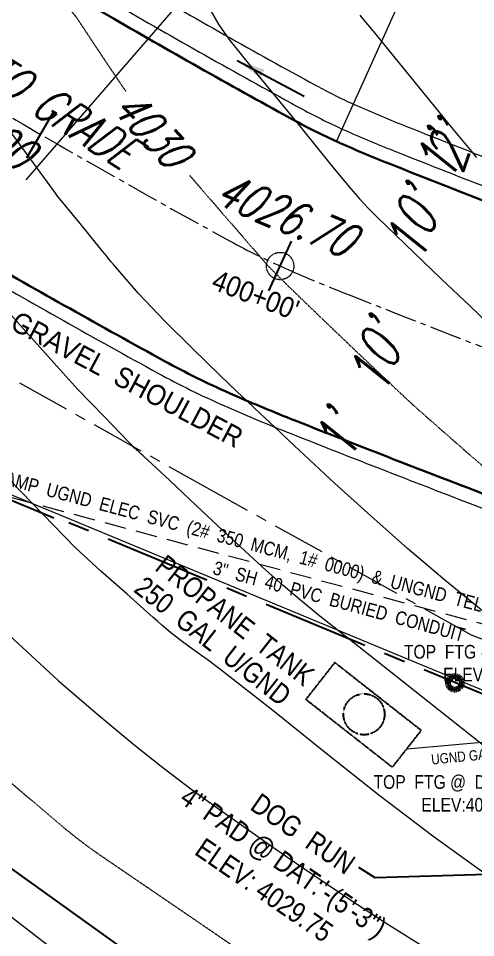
# Model space of a CAD drawing. Header units: inches. Extents: x 2775 to 17527, y 515 to 14737.
# Drawn here: x 6901 to 7302, y 3257 to 4064 of the extents above; entities that cross this region are included whole.
import ezdxf
from ezdxf.enums import TextEntityAlignment as Align

# ---------------------------------------------------------------- set-up
doc = ezdxf.new("R2010")
doc.units = ezdxf.units.IN
doc.header["$LTSCALE"] = 0.5
doc.header["$MEASUREMENT"] = 0
doc.header["$PDMODE"] = 1
for name, pattern in [('CENTER', [2, 1.25, -0.25, 0.25, -0.25]), ('CENTER2', [1.125, 0.75, -0.125, 0.125, -0.125]), ('HIDDEN', [0.375, 0.25, -0.125])]:
    doc.linetypes.add(name, pattern=pattern)
doc.layers.get('Defpoints').update_dxf_attribs({"linetype": 'CONTINUOUS'})
for name, color, linetype, lineweight in [('ARCHENT RD', 3, 'CENTER', 20), ('CONTROL', 6, 'CENTER', 25), ('D-CL', 5, 'CENTER2', 9), ('FOOTING TEXT', 7, 'CONTINUOUS', 9), ('LAYOUT', 6, 'CENTER', 25), ('LP GAS', 6, 'CONTINUOUS', 20), ('Object', 4, 'CONTINUOUS', 30), ('VX-TOPO-MAJR', 1, 'HIDDEN', 20), ('VX-TOPO-MINR', 7, 'CONTINUOUS', 5)]:
    doc.layers.add(name, color=color, linetype=linetype, lineweight=lineweight)
for name, color, linetype in [('D-SCRATCH', 4, 'CONTINUOUS'), ('LLFOUND', 7, 'CONTINUOUS'), ('LLFOUND_TEXT', 7, 'CONTINUOUS'), ('LLMASONRY', 12, 'CONTINUOUS'), ('SEPTIC', 7, 'CONTINUOUS'), ('TEXT', 7, 'CONTINUOUS')]:
    doc.layers.add(name, color=color, linetype=linetype)
doc.styles.add('ARCHENT', font='technical.ttf', dxfattribs={"height": 6})
doc.styles.add('ARCHENTLTD', font='technical.ttf', dxfattribs={"height": 6})
doc.styles.add('BEI', font='romans.shx', dxfattribs={"width": 0.75})
doc.styles.add('EXIST', font='romans.shx', dxfattribs={"width": 0.75, "oblique": 20, "height": 12})
doc.styles.add('SPHAND', font='SPHAND', dxfattribs={"bigfont": 'SPHAND'})
doc.dimstyles.new('ARCHENT', dxfattribs={"dimtxt": 6, "dimasz": 6, "dimexe": 9, "dimexo": 3, "dimgap": 1, "dimtad": 0, "dimtoh": 1, "dimdec": 3, "dimzin": 0, "dimdsep": 46, "dimlunit": 4, "dimtxsty": 'ARCHENTLTD', "dimcen": 6, "dimaunit": 1, "dimadec": 0, "dimazin": 0, "dimtfac": 1, "dimtdec": 3, "dimtofl": 0, "dimtmove": 0, "dimatfit": 3, "dimfxl": 1, "dimfrac": 2, "dimtolj": 1, "dimtzin": 0, "dimarcsym": 0})
doc.dimstyles.get("Standard").update_dxf_attribs({"dimscale": 50, "dimtxt": 0.18, "dimasz": 0.18, "dimexe": 0.18, "dimexo": 0.0625, "dimgap": 0.09, "dimtad": 0, "dimtoh": 1, "dimzin": 0, "dimdsep": 46, "dimtxsty": 'BEI', "dimcen": 0.09, "dimclrd": 256, "dimclre": 256, "dimclrt": 256, "dimadec": 1, "dimazin": 0, "dimtfac": 1, "dimtofl": 0, "dimtmove": 0, "dimatfit": 3, "dimfxl": 1, "dimtolj": 1, "dimtzin": 0, "dimlwd": -1, "dimlwe": -1, "dimarcsym": 0})

# ---------------------------------------------------------------- blocks, each defined once
blk = doc.blocks.new('*D20')
at = {"layer": 'Defpoints', "color": 0, "lineweight": 20, "ltscale": 50}
for p in [(6836, 3664.75, -44590.32), (10029.33, 3306.13, -44590.32), (8945.49, 2814.56), (10029.33, 2344.7, -44590.32), (7516.36, 2264.17, -44590.32)]:
    blk.add_point(p, dxfattribs=at)
at = {"layer": 'LAYOUT', "ltscale": 50}
for start, end in [(9.28358, 15.90248), (344.15887, 350.77777)]:
    blk.add_arc((8868.19, 2824.69), 77.96, start, end, dxfattribs=at)
at = {"layer": 'LAYOUT', "lineweight": 20, "ltscale": 50}
for points in [[(8941.75, 2845.56), (8944.58, 2846.54), (8940.21, 2854.55)], [(8944.61, 2802.91), (8941.77, 2803.9), (8940.24, 2794.9)]]:
    blk.add_solid(points, dxfattribs=at)
at = {"layer": 'LAYOUT', "color": 6, "ltscale": 50, "insert": (8946.15, 2824.73), "char_height": 6.25, "attachment_point": 5, "rotation": 270.03067, "style": 'BEI'}
blk.add_mtext('\\A1;45.0°', dxfattribs=at)
blk = doc.blocks.new('Tick')
at = {"layer": 'D-SCRATCH'}
blk.add_line((0, -2), (0, 2), dxfattribs=at)

msp = doc.modelspace()

# ---------------------------------------------------------------- linework, layer by layer
at = {"layer": 'ARCHENT RD', "color": 4, "lineweight": 20, "ltscale": 75}
for p, q in [((7074.1967, 3647.1721), (6819.1201, 3790.0882)), ((7298.566, 3522.27), (7073.5946, 3647.504)), ((7524.522, 3433.165), (7298.566, 3522.27))]:
    msp.add_line(p, q, dxfattribs=at)
at = {"layer": 'ARCHENT RD'}
msp.add_circle((7130.7419, 3846.2573), 11.9995, dxfattribs=at)
at = {"layer": 'CONTROL', "linetype": 'Continuous', "lineweight": 5, "ltscale": 25}
for p, q in [((7180.0861, 3955.6426), (7279.2356, 4175.4356)), ((6907.9263, 3921.8611), (7060.6622, 4098.2572))]:
    msp.add_line(p, q, dxfattribs=at)
at = {"layer": 'D-CL', "ltscale": 75}
msp.add_lwpolyline([(6720.554, 4086.4571, 0.00758032), (6824.1105, 4019.8008, 0.00798766), (6924.3081, 3959.6334, 0.00602465), (7086.8453, 3868.1283, 0.02099905), (7134.8468, 3844.4229, 0.00980431), (7184.1662, 3823.7387, 0.00281078), (7357.9478, 3755.9585, 0.00373548), (7510.9152, 3698.5922, 0.00796278), (7583.2884, 3673.3656, 0.03306164), (7686.5859, 3646.6183, 0.01536069), (7913.2481, 3610.8411, 0.00402193), (8026.7763, 3597.4066, 0.00569887), (8107.0683, 3589.4845, 0.01274223), (8287.4109, 3578.3854, 0.00954553), (8528.5522, 3574.3113, 0.01048414), (8658.3846, 3577.3194, 0.00876155), (8813.4844, 3586.8942, 0.02123512), (8823.7081, 3588.144, 0.00486143), (8868.0013, 3595.9219)], format="xyb", dxfattribs=at)
at = {"layer": 'D-CL', "color": 7, "linetype": 'Continuous', "lineweight": 30, "ltscale": 150}
msp.add_lwpolyline([(6839.874, 3869.9777, 0.00186267), (6864.183, 3855.7826, 0.00602465), (7029.2401, 3762.8589, 0.02099905), (7086.2752, 3734.6924, 0.00980431), (7139.9339, 3712.1882, 0.00274276), (7310.7278, 3645.5465, 0.00373548)], format="xyb", dxfattribs=at)
at = {"layer": 'LAYOUT', "color": 6, "ltscale": 150}
for p, q in [((6932.2344, 3624.9667), (5653.9292, 4153.3888)), ((8868.1903, 2824.6876), (6932.6817, 3626.0485)), ((8868.1903, 2824.6869), (6932.6817, 3626.0479))]:
    msp.add_line(p, q, dxfattribs=at)
at = {"layer": 'LAYOUT', "color": 30, "lineweight": 106, "ltscale": 150}
msp.add_circle((7284.0524, 3480.3485), 6.0001, dxfattribs=at)
at = {"layer": 'LLFOUND', "color": 6, "linetype": 'HIDDEN'}
for p, q in [((7178.6314, 3498.1615), (7153.3135, 3465.9145)), ((7254.5298, 3438.5717), (7178.6314, 3498.1615)), ((7153.3135, 3465.9145), (7229.2119, 3406.3247)), ((7229.2119, 3406.3247), (7254.5298, 3438.5717))]:
    msp.add_line(p, q, dxfattribs=at)
at = {"layer": 'LLFOUND', "color": 6, "linetype": 'HIDDEN', "ltscale": 1.5}
msp.add_circle((7204.3169, 3452.761), 17.9993, dxfattribs=at)
at = {"layer": 'LP GAS', "ltscale": 675}
msp.add_line((7241.8708, 3422.4482), (7399.756, 3436.6629), dxfattribs=at)
at = {"layer": 'Object', "color": 1, "linetype": 'HIDDEN', "lineweight": 15, "ltscale": 150}
msp.add_line((6623.7827, 3715.8231), (7579.0226, 3459.5067), dxfattribs=at)
at = {"layer": 'Object', "color": 20, "lineweight": 20, "ltscale": 50}
msp.add_line((7507.0714, 3391.6122), (6767.1356, 3698.1037), dxfattribs=at)
at = {"layer": 'Object', "color": 7, "lineweight": 30}
msp.add_lwpolyline([(6465.7965, 4883.7246, 0.00006933), (6465.6834, 4883.2753, 0.04860432), (6453.2139, 4800.4236, 0.03884362), (6456.1403, 4685.2295, 0.04549145), (6475.1961, 4588.222, 0.04560779), (6511.3689, 4496.6051, 0.03377167), (6570.2227, 4397.2337, 0.04082939), (6626.7117, 4327.9249, 0.02123933), (6725.447, 4233.5409, 0.03334345), (6787.0252, 4186.3649, 0.00758032), (6887.5223, 4121.6779, 0.00798766), (6984.4332, 4063.4841, 0.00602465), (7144.4506, 3973.3976, 0.02099905), (7183.4185, 3954.1535, 0.00980431), (7228.3984, 3935.2892, 0.00274276), (7396.7393, 3869.6046, 0.00373548)], format="xyb", dxfattribs=at)
at = {"layer": 'Object', "color": 7, "lineweight": 20}
for points in [[(6478.6526, 4885.604, 0.00081734), (6477.3206, 4880.347, 0.04860432), (6465.1975, 4799.7969, 0.03884362), (6468.0766, 4686.4639, 0.04549145), (6486.7124, 4591.5946, 0.04560779), (6522.083, 4502.0097, 0.03377167), (6580.1117, 4404.0314, 0.04082939), (6635.3645, 4336.2393, 0.02123933), (6733.3632, 4242.5594, 0.03334345), (6793.6723, 4196.3557, 0.00758032), (6893.8635, 4131.8656, 0.00798766), (6990.4457, 4073.8692, 0.00602465), (7150.2111, 3983.9246, 0.02099905), (7188.2756, 3965.1265, 0.00980431), (7232.8216, 3946.4442, 0.00281078), (7405.2206, 3879.2033, 0.00001121), (7405.6727, 3879.0299, 0.00796278)], [(6504.3975, 4889.3081, 0.00233943), (6500.595, 4874.4904, 0.04860432), (6489.1648, 4798.5434, 0.03884362), (6491.9493, 4688.9327, 0.04549145), (6509.745, 4598.3398, 0.04560779), (6543.5111, 4512.8188, 0.03377167), (6599.8895, 4417.6269, 0.04082939), (6652.6701, 4352.868, 0.02123933), (6749.1957, 4260.5965, 0.03334345), (6806.9666, 4216.3373, 0.00758032), (6906.5459, 4152.241, 0.00798766), (7002.4707, 4094.6393, 0.00602465), (7161.7321, 4004.9784, 0.02099905), (7197.99, 3987.0726, 0.00980431), (7241.6681, 3968.7543, 0.00281078), (7413.8157, 3901.6114, 0.00001121), (7414.2667, 3901.4384, 0.00001121)]]:
    msp.add_lwpolyline(points, format="xyb", dxfattribs=at)
at = {"layer": 'Object', "color": 7, "linetype": 'Continuous', "lineweight": 20, "ltscale": 150}
msp.add_lwpolyline([(6833.7843, 3859.6377, 0.00186267), (6858.1705, 3845.3976, 0.00602465), (7023.4796, 3752.332, 0.02099905), (7081.418, 3723.7193, 0.00980431), (7135.5107, 3701.0332, 0.00281078), (7310.675, 3632.7137, 0.0000097), (7311.0759, 3632.5599, 0.00796278)], format="xyb", dxfattribs=at)
at = {"layer": 'SEPTIC', "color": 7, "ltscale": 10}
msp.add_line((6666.9845, 3479.7498), (7487.4044, 2894.0482), dxfattribs=at)
at = {"layer": 'VX-TOPO-MAJR'}
for points in [[(6925.8494, 4095.229), (6951.3436, 4065.4334), (6977.1411, 4026.4561), (6995.2596, 3999.618)], [(7349.5948, 3635.1992), (7301.1562, 3676.8747), (7253.1581, 3719.0629), (7243.9609, 3727.4263), (7234.8768, 3735.9112), (7225.8509, 3744.4593), (7216.8285, 3753.0122), (7200.768, 3768.2273), (7184.7553, 3783.4891), (7168.7843, 3798.796), (7152.8487, 3814.1464), (7136.7085, 3829.7956), (7120.7833, 3845.6695), (7051.4427, 3925.6503)], [(7179.4872, 3187.7722), (7136.9357, 3216.8423), (7110.5899, 3234.8737), (7084.251, 3252.9146), (7057.9043, 3270.9439), (7036.196, 3285.7653), (7014.4783, 3300.5729), (6992.762, 3315.3834), (6971.0579, 3330.2136), (6960.7893, 3337.559), (6950.7722, 3345.2488), (6940.9188, 3353.1623), (6859.1713, 3422.8388)]]:
    msp.add_lwpolyline(points, dxfattribs=at)
at = {"layer": 'VX-TOPO-MINR'}
for points in [[(6932.2344, 3761.262), (6828.707, 3876.8495), (6820.9333, 3886.8338), (6803.8195, 3909.4184), (6786.7738, 3932.0502), (6769.7793, 3954.7195), (6752.8192, 3977.4164), (6749.4779, 3981.9001), (6746.1429, 3986.3881), (6742.8125, 3990.8797), (6739.4853, 3995.3742), (6737.6424, 3997.9054), (6735.8344, 4000.4608), (6734.0537, 4003.0372), (6732.2928, 4005.6313), (6710.7334, 4039.0598), (6690.4542, 4073.2339)], [(6932.2344, 3912.1564), (6830.4845, 4050.9227), (6820.3551, 4067.9026)], [(7069.4262, 4071.1051), (7077.0847, 4057.8988), (7085.7897, 4045.4015), (7097.8363, 4030.3142), (7110.0064, 4015.3396), (7122.232, 4000.4148), (7134.4454, 3985.4766), (7149.0416, 3967.5347), (7163.6369, 3949.5939), (7178.253, 3931.669), (7192.9117, 3913.7747), (7200.2751, 3905.2811), (7208.0014, 3897.1082), (7215.963, 3889.1518), (7224.0324, 3881.3078), (7248.2086, 3857.9592), (7272.4388, 3834.6768), (7296.7324, 3811.4628), (7321.0988, 3788.3197)], [(7200.6329, 4066.5654), (7205.7558, 4060.2784), (7210.9021, 4054.0124), (7216.0432, 4047.7407), (7237.7397, 4021.141), (7259.4349, 3994.5429), (7281.1608, 3967.9683), (7302.9499, 3941.4393)], [(7308.5025, 3543.2101), (7275.203, 3570.4172), (7242.4955, 3598.3393), (7210.2819, 3626.8409), (7178.4637, 3655.7862), (7160.8922, 3672.0312), (7143.3923, 3688.3467), (7125.9462, 3704.7186), (7108.536, 3721.1324), (7100.8109, 3728.4507), (7093.1089, 3735.7916), (7085.427, 3743.1541), (7077.7621, 3750.5375), (7053.5611, 3774.0023), (7029.6826, 3797.8039), (7006.508, 3822.255), (6984.419, 3847.6682), (6983.9521, 3848.2364), (6983.4864, 3848.8055), (6983.0216, 3849.3752), (6982.5573, 3849.9454), (6980.5786, 3852.376), (6978.5999, 3854.8066), (6976.6212, 3857.2372), (6974.6425, 3859.6678), (6955.2277, 3883.5105), (6935.8093, 3907.3502), (6932.2344, 3912.1564)], [(7344.7529, 3397.1023), (7299.6288, 3432.8849), (7254.4597, 3468.6113), (7209.3014, 3504.3541), (7164.2094, 3540.1859), (7148.7292, 3552.8286), (7133.5223, 3565.8017), (7118.5489, 3579.0479), (7103.7693, 3592.5095), (7080.3978, 3614.2142), (7057.1292, 3636.0242), (7033.8796, 3657.8514), (7010.5651, 3679.6071), (7008.6076, 3681.3808), (7006.6321, 3683.1357), (7004.6768, 3684.9117), (7002.7798, 3686.7488), (7001.5684, 3687.9909), (7000.3671, 3689.2424), (6999.1692, 3690.4971), (6997.9684, 3691.749), (6975.6711, 3714.8181), (6953.3516, 3737.8659), (6932.2344, 3761.262)], [(7399.5555, 3249.7394), (7365.91, 3273.8195), (7332.0419, 3297.5934), (7298.2102, 3321.4188), (7264.6737, 3345.6533), (7217.3119, 3381.7107), (7170.6856, 3418.7343), (7124.246, 3455.9974), (7077.4443, 3492.7732), (7066.7692, 3500.7528), (7055.975, 3508.5784), (7045.2211, 3516.4606), (7034.6669, 3524.6104), (7030.769, 3527.8315), (7026.9445, 3531.1369), (7023.1638, 3534.4935), (7019.397, 3537.8683), (6996.4473, 3558.1829), (6973.5118, 3578.5078), (6950.949, 3599.2169), (6836.8864, 3716.4127)], [(6861.601, 3550.9598), (6936.0096, 3482.4676), (6968.909, 3454.0612), (7002.3201, 3426.2061), (7027.6907, 3406.0903), (7053.5237, 3386.6069), (7079.7125, 3367.6041), (7106.1505, 3348.9302), (7127.7099, 3333.917), (7149.3368, 3319.0165), (7171.0474, 3304.244), (7192.8577, 3289.6148), (7226.1103, 3268.0051), (7259.623, 3246.7941)], [(6941.0946, 3239.0934), (6894.2925, 3275.3616)]]:
    msp.add_lwpolyline(points, dxfattribs=at)

# ---------------------------------------------------------------- block references
at = {"layer": 'Object', "yscale": 12, "zscale": 12}
for p, xscale, rotation in [((6920.4884, 3961.8479), 11.99999999999988, 329.8618676659027), ((7130.7419, 3846.2573), 12.00000000000207, 335.7196639139057)]:
    msp.add_blockref('Tick', p, dxfattribs=dict(at, xscale=xscale, rotation=rotation))

# ---------------------------------------------------------------- texts
at = {"layer": 'FOOTING TEXT', "ltscale": 50, "char_height": 12, "attachment_point": 5, "style": 'ARCHENT'}
for s, insert in [(' TOP  FTG @  DAT: -(8\'-6") \\PELEV: 4026.50', (7319.942, 3497.5704)), (' TOP  FTG @  DAT: -(1 2\'-0") \\PELEV:4023.00', (7298.9729, 3383.2593))]:
    msp.add_mtext(s, dxfattribs=dict(at, insert=insert))
at = {"layer": 'TEXT', "style": 'EXIST', "oblique": 20, "width": 0.75}
msp.add_text('4030', height=28.80051, rotation=313.1397474, dxfattribs=at).set_placement((7017.5912, 3966.9175, 3770.4713), align=Align.MIDDLE_CENTER)
at = {"layer": 'TEXT', "style": 'SPHAND', "width": 0.92}
for s, rotation, p in [("400+00'", 338.8550677, (7069.3489, 3826.6051, -48550.0579)), ("1' GRAVEL  SHOULDER", 332.0447676, (6872.8034, 3802.1424))]:
    msp.add_text(s, height=17.99928, rotation=rotation, dxfattribs=at).set_placement(p)
at = {"layer": 'TEXT', "attachment_point": 1}
for s, insert, char_height, rotation, style in [('5.50% GRADE TO GRADE \\P BREAK @ 500+00', (6698.7584, 4152.2844), 29.9988, 327.5002778, 'EXIST'), ("2'", (7256.0817, 3937.9234), 35.99856, 71.1847222, 'EXIST'), ("1'", (7247.0013, 3929.2337), 35.99856, 71.1847222, 'EXIST'), ("10'", (7220.6089, 3859.2141), 35.99856, 71.1847222, 'EXIST'), ("10'", (7188.3963, 3742.5936), 35.99856, 71.1847222, 'EXIST'), ("1'", (7158.9305, 3684.6754), 35.99856, 71.1847222, 'EXIST'), ('400 AMP  UGND  ELEC  SVC  (2#  350  MCM,  1#  0000)  &  UNGND  TELE  SVC)', (6865.7065, 3672.8704), 12, 345.0195418, 'ARCHENT')]:
    msp.add_mtext(s, dxfattribs=dict(at, insert=insert, char_height=char_height, rotation=rotation, style=style))
at = {"layer": 'TEXT', "color": 3}
for s, insert, char_height, attachment_point, rotation, style in [('4026.70', (7082.9341, 3929.7617), 30, 1, 337.1336111, 'EXIST'), ('\\PDOG  RUN\\P4" PAD @ DAT:\'-(5\'-3")\\PELEV: 4029.75\\P ', (7133.7359, 3323.1232), 18, 5, 325.4533333, 'ARCHENTLTD')]:
    msp.add_mtext(s, dxfattribs=dict(at, insert=insert, char_height=char_height, attachment_point=attachment_point, rotation=rotation, style=style))
at = {"layer": 'TEXT', "color": 6, "char_height": 18, "attachment_point": 5, "rotation": 321.8636248, "style": 'ARCHENT'}
for s, insert, width in [('PROPANE  TANK', (7091.1056, 3535.207), 203.448621), ('250  GAL  U/GND', (7071.7059, 3516.9677), 213.861475)]:
    msp.add_mtext(s, dxfattribs=dict(at, insert=insert, width=width))
at = {"layer": 'TEXT', "insert": (7182.4685, 3551.8292), "char_height": 12, "width": 399.571915, "attachment_point": 5, "rotation": 344.8044268, "style": 'ARCHENT'}
msp.add_mtext('3"  SH  40  PVC  BURIED  CONDUIT', dxfattribs=at)
at = {"layer": 'TEXT', "color": 6, "insert": (7262.8607, 3417.5648), "char_height": 9, "attachment_point": 1, "rotation": 5.5547507, "style": 'ARCHENT'}
msp.add_mtext('UGND GAS LINE', dxfattribs=at)

# ---------------------------------------------------------------- dimensions: what is measured, and where the dimension line sits
at = {"layer": 'LAYOUT', "color": 6, "ltscale": 150}
dim = msp.add_angular_dim_2l(base=(8945.4906, 2814.5571), line1=((10029.3272, 3306.1313, -44590.3909), (7516.3554, 2264.1745, -44590.3909)), line2=((10029.3272, 2344.6995, -44590.3909), (6835.9988, 3664.7484, -44590.3909)), dimstyle='Standard', override={"dimtxt": 0.125, "dimclrd": 256, "dimclre": 256, "dimclrt": 6}, dxfattribs=at)
dim.commit()
dim.dimension.update_dxf_attribs({"geometry": '*D20', "text_midpoint": (8946.1516, 2824.729, -0.0698)})

# ---------------------------------------------------------------- leaders
at = {"layer": 'LLFOUND_TEXT', "color": 3, "linetype": 'Continuous', "lineweight": 9}
msp.add_leader([(7456.1446, 3315.9643, -0.0698), (7214.1799, 3309.3621, -0.0698), (7199.8318, 3318.186, -0.0698)], dimstyle='ARCHENT', override={"dimtxt": 0.5, "dimasz": 18, "dimdec": 3, "dimaunit": 1, "dimtdec": 3}, dxfattribs=at)
at = {"layer": 'LLMASONRY', "color": 7, "linetype": 'Continuous', "lineweight": -3, "ltscale": 50}
msp.add_leader([(7093.1551, 4026.6649, -48406.0637), (7151.8416, 3995.4312, -48406.0637)], dimstyle='Standard', override={"dimasz": 0.5, "dimgap": 0.09, "dimtad": 0}, dxfattribs=at)

doc.saveas('drawing.dxf')
